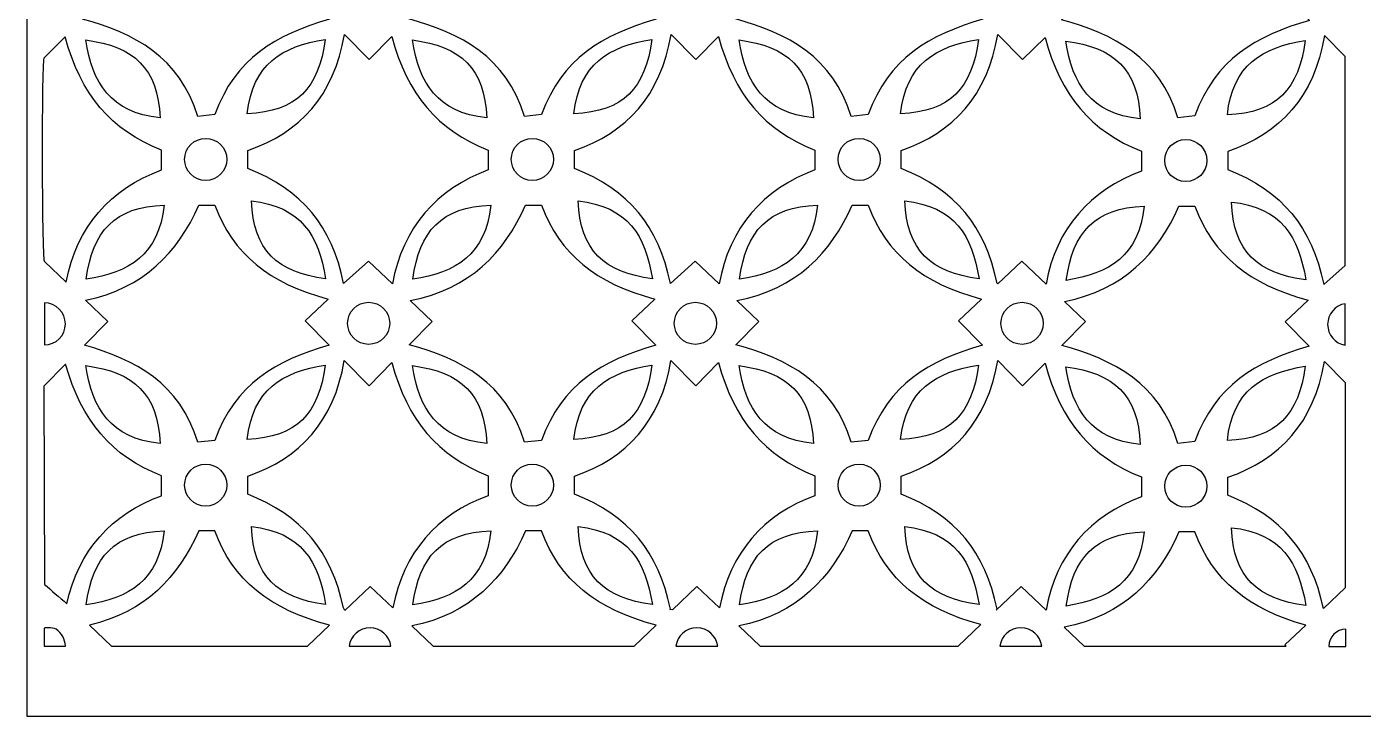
# Model space of a CAD drawing. Header units: centimetres. Extents: x 7.7 to 16.7, y -9 to 9.
# Drawn here: x 7.693 to 12.191, y -9 to -6.679 of the extents above; entities that cross this region are included whole.
import ezdxf

# ---------------------------------------------------------------- set-up
doc = ezdxf.new("R2010")
doc.units = ezdxf.units.CM
doc.header["$MEASUREMENT"] = 0
doc.layers.add('layer 1', color=7, linetype='Continuous')

msp = doc.modelspace()

# ---------------------------------------------------------------- linework, layer by layer
at = {"layer": 'layer 1', "color": 250}
for points, knots in [([(7.69314, -9.00021), (7.69314, -3.37172), (7.69314, 3.13452), (7.69314, 9.00077), (7.69314, 9.00077), (7.69314, 9.00077), (16.68501, 9.00077), (16.68501, 9.00077), (16.68501, 9.00077), (16.68501, 3.47841), (16.68501, -3.20635), (16.68501, -9.00021), (16.68501, -9.00021), (16.68501, -9.00021), (7.69314, -9.00021), (7.69314, -9.00021)], [0, 0, 0, 0, 0.2, 0.2, 0.2, 0.2, 0.4, 0.4, 0.4, 0.4, 0.6, 0.6, 0.6, 0.6, 1, 1, 1, 1]), ([(7.897, -6.50175), (7.897, -6.50175), (7.96608, -6.56707), (7.96608, -6.56707), (7.96608, -6.56707), (7.96608, -6.56707), (7.8813, -6.65291), (7.8813, -6.65291), (7.8813, -6.65291), (8.05352, -6.69966), (8.20899, -6.78118), (8.26887, -6.98125), (8.26887, -6.98125), (8.26887, -6.98125), (8.32589, -6.97471), (8.32589, -6.97471), (8.32589, -6.97471), (8.39455, -6.78514), (8.53064, -6.70576), (8.71169, -6.65369), (8.71169, -6.65369), (8.71169, -6.65369), (8.63, -6.57098), (8.63, -6.57098), (8.63, -6.57098), (8.63, -6.57098), (8.70638, -6.49875), (8.70638, -6.49875), (8.70638, -6.49875), (8.50891, -6.44595), (8.38593, -6.34678), (8.32612, -6.18278), (8.32612, -6.18278), (8.32612, -6.18278), (8.27218, -6.18298), (8.27218, -6.18298), (8.27218, -6.18298), (8.20268, -6.34022), (8.08946, -6.45999), (7.897, -6.50175)], [0, 0, 0, 0, 0.0909091, 0.0909091, 0.0909091, 0.0909091, 0.1818182, 0.1818182, 0.1818182, 0.1818182, 0.2727273, 0.2727273, 0.2727273, 0.2727273, 0.3636364, 0.3636364, 0.3636364, 0.3636364, 0.4545455, 0.4545455, 0.4545455, 0.4545455, 0.5454545, 0.5454545, 0.5454545, 0.5454545, 0.6363636, 0.6363636, 0.6363636, 0.6363636, 0.7272727, 0.7272727, 0.7272727, 0.7272727, 0.8181818, 0.8181818, 0.8181818, 0.8181818, 1, 1, 1, 1]), ([(8.97916, -6.65252), (9.15195, -6.69922), (9.30813, -6.78062), (9.36818, -6.98125), (9.36818, -6.98125), (9.36818, -6.98125), (9.4252, -6.97471), (9.4252, -6.97471), (9.4252, -6.97471), (9.49386, -6.78514), (9.62995, -6.70576), (9.811, -6.65369), (9.811, -6.65369), (9.811, -6.65369), (9.72931, -6.57098), (9.72931, -6.57098), (9.72931, -6.57098), (9.72931, -6.57098), (9.80569, -6.49875), (9.80569, -6.49875), (9.80569, -6.49875), (9.60822, -6.44596), (9.48524, -6.34678), (9.42543, -6.18278), (9.42543, -6.18278), (9.42543, -6.18278), (9.37149, -6.18298), (9.37149, -6.18298), (9.37149, -6.18298), (9.30065, -6.34325), (9.18438, -6.4646), (8.98508, -6.50408), (8.98508, -6.50408), (8.98508, -6.50408), (9.05741, -6.57276), (9.05741, -6.57276), (9.05741, -6.57276), (9.05741, -6.57276), (8.97916, -6.65252), (8.97916, -6.65252)], [0, 0, 0, 0, 0.0909091, 0.0909091, 0.0909091, 0.0909091, 0.1818182, 0.1818182, 0.1818182, 0.1818182, 0.2727273, 0.2727273, 0.2727273, 0.2727273, 0.3636364, 0.3636364, 0.3636364, 0.3636364, 0.4545455, 0.4545455, 0.4545455, 0.4545455, 0.5454545, 0.5454545, 0.5454545, 0.5454545, 0.6363636, 0.6363636, 0.6363636, 0.6363636, 0.7272727, 0.7272727, 0.7272727, 0.7272727, 0.8181818, 0.8181818, 0.8181818, 0.8181818, 1, 1, 1, 1]), ([(10.07847, -6.65252), (10.25126, -6.69922), (10.40744, -6.78062), (10.46749, -6.98125), (10.46749, -6.98125), (10.46749, -6.98125), (10.52451, -6.97471), (10.52451, -6.97471), (10.52451, -6.97471), (10.59317, -6.78514), (10.72926, -6.70576), (10.91031, -6.65369), (10.91031, -6.65369), (10.91031, -6.65369), (10.82862, -6.57098), (10.82862, -6.57098), (10.82862, -6.57098), (10.82862, -6.57098), (10.905, -6.49875), (10.905, -6.49875), (10.905, -6.49875), (10.70753, -6.44596), (10.58454, -6.34678), (10.52474, -6.18278), (10.52474, -6.18278), (10.52474, -6.18278), (10.4708, -6.18298), (10.4708, -6.18298), (10.4708, -6.18298), (10.39996, -6.34325), (10.28369, -6.4646), (10.08439, -6.50408), (10.08439, -6.50408), (10.08439, -6.50408), (10.15672, -6.57276), (10.15672, -6.57276), (10.15672, -6.57276), (10.15672, -6.57276), (10.07847, -6.65252), (10.07847, -6.65252)], [0, 0, 0, 0, 0.0909091, 0.0909091, 0.0909091, 0.0909091, 0.1818182, 0.1818182, 0.1818182, 0.1818182, 0.2727273, 0.2727273, 0.2727273, 0.2727273, 0.3636364, 0.3636364, 0.3636364, 0.3636364, 0.4545455, 0.4545455, 0.4545455, 0.4545455, 0.5454545, 0.5454545, 0.5454545, 0.5454545, 0.6363636, 0.6363636, 0.6363636, 0.6363636, 0.7272727, 0.7272727, 0.7272727, 0.7272727, 0.8181818, 0.8181818, 0.8181818, 0.8181818, 1, 1, 1, 1]), ([(11.17497, -6.65538), (11.34888, -6.70196), (11.50643, -6.78315), (11.5668, -6.98487), (11.5668, -6.98487), (11.5668, -6.98487), (11.62382, -6.97832), (11.62382, -6.97832), (11.62382, -6.97832), (11.69248, -6.78876), (11.82857, -6.70938), (12.00962, -6.65731), (12.00962, -6.65731), (12.00962, -6.65731), (11.92793, -6.5746), (11.92793, -6.5746), (11.92793, -6.5746), (11.92793, -6.5746), (12.00431, -6.50237), (12.00431, -6.50237), (12.00431, -6.50237), (11.80684, -6.44957), (11.68385, -6.3504), (11.62405, -6.18639), (11.62405, -6.18639), (11.62405, -6.18639), (11.57011, -6.1866), (11.57011, -6.1866), (11.57011, -6.1866), (11.49965, -6.34602), (11.38421, -6.46693), (11.18683, -6.50706), (11.18683, -6.50706), (11.18683, -6.50706), (11.25603, -6.57276), (11.25603, -6.57276), (11.25603, -6.57276), (11.25603, -6.57276), (11.17497, -6.65538), (11.17497, -6.65538)], [0, 0, 0, 0, 0.0909091, 0.0909091, 0.0909091, 0.0909091, 0.1818182, 0.1818182, 0.1818182, 0.1818182, 0.2727273, 0.2727273, 0.2727273, 0.2727273, 0.3636364, 0.3636364, 0.3636364, 0.3636364, 0.4545455, 0.4545455, 0.4545455, 0.4545455, 0.5454545, 0.5454545, 0.5454545, 0.5454545, 0.6363636, 0.6363636, 0.6363636, 0.6363636, 0.7272727, 0.7272727, 0.7272727, 0.7272727, 0.8181818, 0.8181818, 0.8181818, 0.8181818, 1, 1, 1, 1]), ([(7.75078, -6.78505), (7.75078, -6.78505), (7.82242, -6.71253), (7.82242, -6.71253), (7.82242, -6.71253), (7.87506, -6.90731), (7.97705, -7.02725), (8.14659, -7.09428), (8.14659, -7.09428), (8.14659, -7.09428), (8.14665, -7.161), (8.14665, -7.161), (8.14665, -7.161), (7.9751, -7.22353), (7.86, -7.35311), (7.82586, -7.53839), (7.82586, -7.53839), (7.82586, -7.53839), (7.75289, -7.46939), (7.75289, -7.46939), (7.75289, -7.46939), (7.74274, -7.47903), (7.74318, -6.7773), (7.75078, -6.78505)], [0, 0, 0, 0, 0.1428571, 0.1428571, 0.1428571, 0.1428571, 0.2857143, 0.2857143, 0.2857143, 0.2857143, 0.4285714, 0.4285714, 0.4285714, 0.4285714, 0.5714286, 0.5714286, 0.5714286, 0.5714286, 0.7142857, 0.7142857, 0.7142857, 0.7142857, 1, 1, 1, 1]), ([(7.89176, -6.72314), (7.91432, -6.86866), (7.97444, -6.96737), (8.14163, -6.98542), (8.14163, -6.98542), (8.13514, -6.81888), (8.05461, -6.74489), (7.89176, -6.72314)], [0, 0, 0, 0, 0.3333333, 0.3333333, 0.3333333, 0.3333333, 1, 1, 1, 1]), ([(8.69753, -6.72165), (8.55202, -6.74421), (8.45331, -6.80433), (8.43525, -6.97152), (8.43525, -6.97152), (8.6018, -6.96504), (8.67579, -6.88451), (8.69753, -6.72165)], [0, 0, 0, 0, 0.3333333, 0.3333333, 0.3333333, 0.3333333, 1, 1, 1, 1]), ([(8.9241, -7.54434), (8.95686, -7.35588), (9.07258, -7.2242), (9.24596, -7.161), (9.24596, -7.161), (9.24596, -7.161), (9.2459, -7.09428), (9.2459, -7.09428), (9.2459, -7.09428), (9.07603, -7.02712), (8.97397, -6.90685), (8.92141, -6.71139), (8.92141, -6.71139), (8.92141, -6.71139), (8.8453, -6.78897), (8.8453, -6.78897), (8.8453, -6.78897), (8.8453, -6.78897), (8.76196, -6.70458), (8.76196, -6.70458), (8.76196, -6.70458), (8.72745, -6.91129), (8.61249, -7.03475), (8.43686, -7.09545), (8.43686, -7.09545), (8.43686, -7.09545), (8.43686, -7.15602), (8.43686, -7.15602), (8.43686, -7.15602), (8.6203, -7.22749), (8.71969, -7.35071), (8.7596, -7.5426), (8.7596, -7.5426), (8.7596, -7.5426), (8.84319, -7.46753), (8.84319, -7.46753), (8.84319, -7.46753), (8.84319, -7.46753), (8.9241, -7.54434), (8.9241, -7.54434)], [0, 0, 0, 0, 0.0909091, 0.0909091, 0.0909091, 0.0909091, 0.1818182, 0.1818182, 0.1818182, 0.1818182, 0.2727273, 0.2727273, 0.2727273, 0.2727273, 0.3636364, 0.3636364, 0.3636364, 0.3636364, 0.4545455, 0.4545455, 0.4545455, 0.4545455, 0.5454545, 0.5454545, 0.5454545, 0.5454545, 0.6363636, 0.6363636, 0.6363636, 0.6363636, 0.7272727, 0.7272727, 0.7272727, 0.7272727, 0.8181818, 0.8181818, 0.8181818, 0.8181818, 1, 1, 1, 1]), ([(8.99107, -6.72314), (9.01363, -6.86866), (9.07375, -6.96737), (9.24094, -6.98542), (9.24094, -6.98542), (9.23445, -6.81888), (9.15392, -6.74489), (8.99107, -6.72314)], [0, 0, 0, 0, 0.3333333, 0.3333333, 0.3333333, 0.3333333, 1, 1, 1, 1]), ([(9.79684, -6.72165), (9.65133, -6.74421), (9.55262, -6.80433), (9.53456, -6.97152), (9.53456, -6.97152), (9.70111, -6.96504), (9.7751, -6.88451), (9.79684, -6.72165)], [0, 0, 0, 0, 0.3333333, 0.3333333, 0.3333333, 0.3333333, 1, 1, 1, 1]), ([(10.02341, -7.54434), (10.05617, -7.35588), (10.17189, -7.2242), (10.34527, -7.161), (10.34527, -7.161), (10.34527, -7.161), (10.34521, -7.09428), (10.34521, -7.09428), (10.34521, -7.09428), (10.17534, -7.02712), (10.07328, -6.90685), (10.02072, -6.71139), (10.02072, -6.71139), (10.02072, -6.71139), (9.94461, -6.78897), (9.94461, -6.78897), (9.94461, -6.78897), (9.94461, -6.78897), (9.86126, -6.70458), (9.86126, -6.70458), (9.86126, -6.70458), (9.82676, -6.91129), (9.7118, -7.03475), (9.53617, -7.09545), (9.53617, -7.09545), (9.53617, -7.09545), (9.53617, -7.15602), (9.53617, -7.15602), (9.53617, -7.15602), (9.71961, -7.22749), (9.819, -7.35071), (9.85891, -7.5426), (9.85891, -7.5426), (9.85891, -7.5426), (9.9425, -7.46753), (9.9425, -7.46753), (9.9425, -7.46753), (9.9425, -7.46753), (10.02341, -7.54434), (10.02341, -7.54434)], [0, 0, 0, 0, 0.0909091, 0.0909091, 0.0909091, 0.0909091, 0.1818182, 0.1818182, 0.1818182, 0.1818182, 0.2727273, 0.2727273, 0.2727273, 0.2727273, 0.3636364, 0.3636364, 0.3636364, 0.3636364, 0.4545455, 0.4545455, 0.4545455, 0.4545455, 0.5454545, 0.5454545, 0.5454545, 0.5454545, 0.6363636, 0.6363636, 0.6363636, 0.6363636, 0.7272727, 0.7272727, 0.7272727, 0.7272727, 0.8181818, 0.8181818, 0.8181818, 0.8181818, 1, 1, 1, 1]), ([(10.09038, -6.72314), (10.11294, -6.86866), (10.17306, -6.96737), (10.34025, -6.98542), (10.34025, -6.98542), (10.33376, -6.81888), (10.25323, -6.74489), (10.09038, -6.72314)], [0, 0, 0, 0, 0.3333333, 0.3333333, 0.3333333, 0.3333333, 1, 1, 1, 1]), ([(10.89615, -6.72165), (10.75064, -6.74421), (10.65193, -6.80433), (10.63387, -6.97152), (10.63387, -6.97152), (10.80042, -6.96504), (10.87441, -6.88451), (10.89615, -6.72165)], [0, 0, 0, 0, 0.3333333, 0.3333333, 0.3333333, 0.3333333, 1, 1, 1, 1]), ([(10.95815, -7.54227), (10.95815, -7.54227), (10.96043, -7.54448), (10.96043, -7.54448), (10.96043, -7.54448), (10.96043, -7.54448), (11.04181, -7.46753), (11.04181, -7.46753), (11.04181, -7.46753), (11.04181, -7.46753), (11.12325, -7.54485), (11.12325, -7.54485), (11.12325, -7.54485), (11.15674, -7.35804), (11.27215, -7.22747), (11.44458, -7.16462), (11.44458, -7.16462), (11.44458, -7.16462), (11.44452, -7.0979), (11.44452, -7.0979), (11.44452, -7.0979), (11.27449, -7.03067), (11.1724, -6.91025), (11.11989, -6.71447), (11.11989, -6.71447), (11.11989, -6.71447), (11.04392, -6.78897), (11.04392, -6.78897), (11.04392, -6.78897), (11.04392, -6.78897), (10.96057, -6.70458), (10.96057, -6.70458), (10.96057, -6.70458), (10.92607, -6.91129), (10.81111, -7.03475), (10.63548, -7.09545), (10.63548, -7.09545), (10.63548, -7.09545), (10.63548, -7.15602), (10.63548, -7.15602), (10.63548, -7.15602), (10.81881, -7.22745), (10.9182, -7.35057), (10.95815, -7.54227)], [0, 0, 0, 0, 0.0833333, 0.0833333, 0.0833333, 0.0833333, 0.1666667, 0.1666667, 0.1666667, 0.1666667, 0.25, 0.25, 0.25, 0.25, 0.3333333, 0.3333333, 0.3333333, 0.3333333, 0.4166667, 0.4166667, 0.4166667, 0.4166667, 0.5, 0.5, 0.5, 0.5, 0.5833333, 0.5833333, 0.5833333, 0.5833333, 0.6666667, 0.6666667, 0.6666667, 0.6666667, 0.75, 0.75, 0.75, 0.75, 0.8333333, 0.8333333, 0.8333333, 0.8333333, 1, 1, 1, 1]), ([(11.18969, -6.72676), (11.21225, -6.87228), (11.27237, -6.97099), (11.43956, -6.98904), (11.43956, -6.98904), (11.43307, -6.8225), (11.35254, -6.7485), (11.18969, -6.72676)], [0, 0, 0, 0, 0.3333333, 0.3333333, 0.3333333, 0.3333333, 1, 1, 1, 1]), ([(11.99546, -6.72527), (11.84995, -6.74783), (11.75124, -6.80795), (11.73318, -6.97514), (11.73318, -6.97514), (11.89973, -6.96865), (11.97372, -6.88813), (11.99546, -6.72527)], [0, 0, 0, 0, 0.3333333, 0.3333333, 0.3333333, 0.3333333, 1, 1, 1, 1]), ([(12.12941, -6.7786), (12.12941, -6.7786), (12.12941, -7.48222), (12.12941, -7.48222), (12.12941, -7.48222), (12.12941, -7.48222), (12.05753, -7.54622), (12.05753, -7.54622), (12.05753, -7.54622), (12.01762, -7.35433), (11.91823, -7.23111), (11.73479, -7.15964), (11.73479, -7.15964), (11.73479, -7.15964), (11.73479, -7.09907), (11.73479, -7.09907), (11.73479, -7.09907), (11.91042, -7.03837), (12.02538, -6.91491), (12.05988, -6.7082), (12.05988, -6.7082), (12.05988, -6.7082), (12.12941, -6.7786), (12.12941, -6.7786)], [0, 0, 0, 0, 0.1428571, 0.1428571, 0.1428571, 0.1428571, 0.2857143, 0.2857143, 0.2857143, 0.2857143, 0.4285714, 0.4285714, 0.4285714, 0.4285714, 0.5714286, 0.5714286, 0.5714286, 0.5714286, 0.7142857, 0.7142857, 0.7142857, 0.7142857, 1, 1, 1, 1]), ([(8.36632, -7.12538), (8.36632, -7.08631), (8.33446, -7.05445), (8.29538, -7.05445), (8.29538, -7.05445), (8.25631, -7.05445), (8.22445, -7.08631), (8.22445, -7.12538), (8.22445, -7.12538), (8.22445, -7.16445), (8.25631, -7.19632), (8.29538, -7.19632), (8.29538, -7.19632), (8.33446, -7.19632), (8.36632, -7.16445), (8.36632, -7.12538)], [0, 0, 0, 0, 0.2, 0.2, 0.2, 0.2, 0.4, 0.4, 0.4, 0.4, 0.6, 0.6, 0.6, 0.6, 1, 1, 1, 1]), ([(9.46563, -7.12538), (9.46563, -7.08631), (9.43377, -7.05445), (9.39469, -7.05445), (9.39469, -7.05445), (9.35562, -7.05445), (9.32376, -7.08631), (9.32376, -7.12538), (9.32376, -7.12538), (9.32376, -7.16445), (9.35562, -7.19632), (9.39469, -7.19632), (9.39469, -7.19632), (9.43377, -7.19632), (9.46563, -7.16445), (9.46563, -7.12538)], [0, 0, 0, 0, 0.2, 0.2, 0.2, 0.2, 0.4, 0.4, 0.4, 0.4, 0.6, 0.6, 0.6, 0.6, 1, 1, 1, 1]), ([(10.56494, -7.12538), (10.56494, -7.08631), (10.53308, -7.05445), (10.494, -7.05445), (10.494, -7.05445), (10.45493, -7.05445), (10.42307, -7.08631), (10.42307, -7.12538), (10.42307, -7.12538), (10.42307, -7.16445), (10.45493, -7.19632), (10.494, -7.19632), (10.494, -7.19632), (10.53308, -7.19632), (10.56494, -7.16445), (10.56494, -7.12538)], [0, 0, 0, 0, 0.2, 0.2, 0.2, 0.2, 0.4, 0.4, 0.4, 0.4, 0.6, 0.6, 0.6, 0.6, 1, 1, 1, 1]), ([(11.66425, -7.129), (11.66425, -7.08993), (11.63239, -7.05806), (11.59331, -7.05806), (11.59331, -7.05806), (11.55424, -7.05806), (11.52238, -7.08993), (11.52238, -7.129), (11.52238, -7.129), (11.52238, -7.16807), (11.55424, -7.19994), (11.59331, -7.19994), (11.59331, -7.19994), (11.63239, -7.19994), (11.66425, -7.16807), (11.66425, -7.129)], [0, 0, 0, 0, 0.2, 0.2, 0.2, 0.2, 0.4, 0.4, 0.4, 0.4, 0.6, 0.6, 0.6, 0.6, 1, 1, 1, 1]), ([(7.89059, -7.59961), (7.89059, -7.59961), (7.96608, -7.671), (7.96608, -7.671), (7.96608, -7.671), (7.96608, -7.671), (7.88706, -7.75101), (7.88706, -7.75101), (7.88706, -7.75101), (8.05697, -7.79802), (8.20966, -7.87993), (8.26887, -8.07777), (8.26887, -8.07777), (8.26887, -8.07777), (8.32589, -8.07122), (8.32589, -8.07122), (8.32589, -8.07122), (8.39439, -7.88209), (8.53001, -7.80264), (8.71043, -7.75057), (8.71043, -7.75057), (8.71043, -7.75057), (8.63, -7.66913), (8.63, -7.66913), (8.63, -7.66913), (8.63, -7.66913), (8.70773, -7.59563), (8.70773, -7.59563), (8.70773, -7.59563), (8.50947, -7.54292), (8.38606, -7.44367), (8.32612, -7.2793), (8.32612, -7.2793), (8.32612, -7.2793), (8.27218, -7.2795), (8.27218, -7.2795), (8.27218, -7.2795), (8.20192, -7.43847), (8.08695, -7.55914), (7.89059, -7.59961)], [0, 0, 0, 0, 0.0909091, 0.0909091, 0.0909091, 0.0909091, 0.1818182, 0.1818182, 0.1818182, 0.1818182, 0.2727273, 0.2727273, 0.2727273, 0.2727273, 0.3636364, 0.3636364, 0.3636364, 0.3636364, 0.4545455, 0.4545455, 0.4545455, 0.4545455, 0.5454545, 0.5454545, 0.5454545, 0.5454545, 0.6363636, 0.6363636, 0.6363636, 0.6363636, 0.7272727, 0.7272727, 0.7272727, 0.7272727, 0.8181818, 0.8181818, 0.8181818, 0.8181818, 1, 1, 1, 1]), ([(7.89325, -7.52892), (8.03876, -7.50636), (8.13747, -7.44624), (8.15553, -7.27905), (8.15553, -7.27905), (7.98898, -7.28553), (7.91499, -7.36606), (7.89325, -7.52892)], [0, 0, 0, 0, 0.3333333, 0.3333333, 0.3333333, 0.3333333, 1, 1, 1, 1]), ([(8.69902, -7.52743), (8.67646, -7.38191), (8.61634, -7.2832), (8.44915, -7.26515), (8.44915, -7.26515), (8.45564, -7.43169), (8.53617, -7.50569), (8.69902, -7.52743)], [0, 0, 0, 0, 0.3333333, 0.3333333, 0.3333333, 0.3333333, 1, 1, 1, 1]), ([(8.98044, -7.74937), (9.15271, -7.79613), (9.30828, -7.87763), (9.36818, -8.07777), (9.36818, -8.07777), (9.36818, -8.07777), (9.4252, -8.07122), (9.4252, -8.07122), (9.4252, -8.07122), (9.4937, -7.88209), (9.62932, -7.80264), (9.80974, -7.75057), (9.80974, -7.75057), (9.80974, -7.75057), (9.72931, -7.66913), (9.72931, -7.66913), (9.72931, -7.66913), (9.72931, -7.66913), (9.80704, -7.59563), (9.80704, -7.59563), (9.80704, -7.59563), (9.60878, -7.54293), (9.48537, -7.44367), (9.42543, -7.2793), (9.42543, -7.2793), (9.42543, -7.2793), (9.37149, -7.2795), (9.37149, -7.2795), (9.37149, -7.2795), (9.30048, -7.44015), (9.18382, -7.56169), (8.98364, -7.60087), (8.98364, -7.60087), (8.98364, -7.60087), (9.05741, -7.67091), (9.05741, -7.67091), (9.05741, -7.67091), (9.05741, -7.67091), (8.98044, -7.74937), (8.98044, -7.74937)], [0, 0, 0, 0, 0.0909091, 0.0909091, 0.0909091, 0.0909091, 0.1818182, 0.1818182, 0.1818182, 0.1818182, 0.2727273, 0.2727273, 0.2727273, 0.2727273, 0.3636364, 0.3636364, 0.3636364, 0.3636364, 0.4545455, 0.4545455, 0.4545455, 0.4545455, 0.5454545, 0.5454545, 0.5454545, 0.5454545, 0.6363636, 0.6363636, 0.6363636, 0.6363636, 0.7272727, 0.7272727, 0.7272727, 0.7272727, 0.8181818, 0.8181818, 0.8181818, 0.8181818, 1, 1, 1, 1]), ([(8.99256, -7.52892), (9.13807, -7.50636), (9.23678, -7.44624), (9.25483, -7.27905), (9.25483, -7.27905), (9.08829, -7.28553), (9.0143, -7.36606), (8.99256, -7.52892)], [0, 0, 0, 0, 0.3333333, 0.3333333, 0.3333333, 0.3333333, 1, 1, 1, 1]), ([(9.79833, -7.52743), (9.77577, -7.38191), (9.71565, -7.2832), (9.54846, -7.26515), (9.54846, -7.26515), (9.55495, -7.43169), (9.63548, -7.50569), (9.79833, -7.52743)], [0, 0, 0, 0, 0.3333333, 0.3333333, 0.3333333, 0.3333333, 1, 1, 1, 1]), ([(10.07974, -7.74937), (10.25202, -7.79613), (10.40759, -7.87763), (10.46749, -8.07777), (10.46749, -8.07777), (10.46749, -8.07777), (10.52451, -8.07122), (10.52451, -8.07122), (10.52451, -8.07122), (10.59301, -7.88209), (10.72863, -7.80264), (10.90905, -7.75057), (10.90905, -7.75057), (10.90905, -7.75057), (10.82862, -7.66913), (10.82862, -7.66913), (10.82862, -7.66913), (10.82862, -7.66913), (10.90635, -7.59563), (10.90635, -7.59563), (10.90635, -7.59563), (10.70808, -7.54293), (10.58468, -7.44367), (10.52474, -7.2793), (10.52474, -7.2793), (10.52474, -7.2793), (10.4708, -7.2795), (10.4708, -7.2795), (10.4708, -7.2795), (10.39979, -7.44015), (10.28313, -7.56169), (10.08295, -7.60087), (10.08295, -7.60087), (10.08295, -7.60087), (10.15672, -7.67091), (10.15672, -7.67091), (10.15672, -7.67091), (10.15672, -7.67091), (10.07974, -7.74937), (10.07974, -7.74937)], [0, 0, 0, 0, 0.0909091, 0.0909091, 0.0909091, 0.0909091, 0.1818182, 0.1818182, 0.1818182, 0.1818182, 0.2727273, 0.2727273, 0.2727273, 0.2727273, 0.3636364, 0.3636364, 0.3636364, 0.3636364, 0.4545455, 0.4545455, 0.4545455, 0.4545455, 0.5454545, 0.5454545, 0.5454545, 0.5454545, 0.6363636, 0.6363636, 0.6363636, 0.6363636, 0.7272727, 0.7272727, 0.7272727, 0.7272727, 0.8181818, 0.8181818, 0.8181818, 0.8181818, 1, 1, 1, 1]), ([(10.09187, -7.52892), (10.23738, -7.50636), (10.33609, -7.44624), (10.35415, -7.27905), (10.35415, -7.27905), (10.1876, -7.28553), (10.11361, -7.36606), (10.09187, -7.52892)], [0, 0, 0, 0, 0.3333333, 0.3333333, 0.3333333, 0.3333333, 1, 1, 1, 1]), ([(10.89764, -7.52743), (10.87508, -7.38191), (10.81496, -7.2832), (10.64777, -7.26515), (10.64777, -7.26515), (10.65426, -7.43169), (10.73479, -7.50569), (10.89764, -7.52743)], [0, 0, 0, 0, 0.3333333, 0.3333333, 0.3333333, 0.3333333, 1, 1, 1, 1]), ([(11.17624, -7.75224), (11.34964, -7.79887), (11.50657, -7.88016), (11.5668, -8.08138), (11.5668, -8.08138), (11.5668, -8.08138), (11.62382, -8.07484), (11.62382, -8.07484), (11.62382, -8.07484), (11.69232, -7.88571), (11.82794, -7.80626), (12.00836, -7.75419), (12.00836, -7.75419), (12.00836, -7.75419), (11.92793, -7.67275), (11.92793, -7.67275), (11.92793, -7.67275), (11.92793, -7.67275), (12.00566, -7.59925), (12.00566, -7.59925), (12.00566, -7.59925), (11.8074, -7.54654), (11.68399, -7.44729), (11.62405, -7.28291), (11.62405, -7.28291), (11.62405, -7.28291), (11.57011, -7.28312), (11.57011, -7.28312), (11.57011, -7.28312), (11.49948, -7.44292), (11.38367, -7.56403), (11.18542, -7.60387), (11.18542, -7.60387), (11.18542, -7.60387), (11.25603, -7.67091), (11.25603, -7.67091), (11.25603, -7.67091), (11.25603, -7.67091), (11.17624, -7.75224), (11.17624, -7.75224)], [0, 0, 0, 0, 0.0909091, 0.0909091, 0.0909091, 0.0909091, 0.1818182, 0.1818182, 0.1818182, 0.1818182, 0.2727273, 0.2727273, 0.2727273, 0.2727273, 0.3636364, 0.3636364, 0.3636364, 0.3636364, 0.4545455, 0.4545455, 0.4545455, 0.4545455, 0.5454545, 0.5454545, 0.5454545, 0.5454545, 0.6363636, 0.6363636, 0.6363636, 0.6363636, 0.7272727, 0.7272727, 0.7272727, 0.7272727, 0.8181818, 0.8181818, 0.8181818, 0.8181818, 1, 1, 1, 1]), ([(11.19118, -7.53253), (11.33669, -7.50998), (11.4354, -7.44986), (11.45345, -7.28267), (11.45345, -7.28267), (11.28691, -7.28915), (11.21292, -7.36968), (11.19118, -7.53253)], [0, 0, 0, 0, 0.3333333, 0.3333333, 0.3333333, 0.3333333, 1, 1, 1, 1]), ([(11.99695, -7.53105), (11.97439, -7.38553), (11.91427, -7.28682), (11.74708, -7.26877), (11.74708, -7.26877), (11.75357, -7.43531), (11.8341, -7.5093), (11.99695, -7.53105)], [0, 0, 0, 0, 0.3333333, 0.3333333, 0.3333333, 0.3333333, 1, 1, 1, 1]), ([(7.75238, -7.60825), (7.79145, -7.60825), (7.82331, -7.64012), (7.82331, -7.67919), (7.82331, -7.67919), (7.82331, -7.71826), (7.79145, -7.75013), (7.75238, -7.75013), (7.75238, -7.75013), (7.75238, -7.75013), (7.75238, -7.60825), (7.75238, -7.60825)], [0, 0, 0, 0, 0.25, 0.25, 0.25, 0.25, 0.5, 0.5, 0.5, 0.5, 1, 1, 1, 1]), ([(8.91464, -7.67733), (8.91464, -7.63825), (8.88278, -7.60639), (8.8437, -7.60639), (8.8437, -7.60639), (8.80463, -7.60639), (8.77277, -7.63825), (8.77277, -7.67733), (8.77277, -7.67733), (8.77277, -7.7164), (8.80463, -7.74826), (8.8437, -7.74826), (8.8437, -7.74826), (8.88278, -7.74826), (8.91464, -7.7164), (8.91464, -7.67733)], [0, 0, 0, 0, 0.2, 0.2, 0.2, 0.2, 0.4, 0.4, 0.4, 0.4, 0.6, 0.6, 0.6, 0.6, 1, 1, 1, 1]), ([(10.01395, -7.67733), (10.01395, -7.63825), (9.98209, -7.60639), (9.94301, -7.60639), (9.94301, -7.60639), (9.90394, -7.60639), (9.87208, -7.63825), (9.87208, -7.67733), (9.87208, -7.67733), (9.87208, -7.7164), (9.90394, -7.74826), (9.94301, -7.74826), (9.94301, -7.74826), (9.98209, -7.74826), (10.01395, -7.7164), (10.01395, -7.67733)], [0, 0, 0, 0, 0.2, 0.2, 0.2, 0.2, 0.4, 0.4, 0.4, 0.4, 0.6, 0.6, 0.6, 0.6, 1, 1, 1, 1]), ([(11.11326, -7.67733), (11.11326, -7.63825), (11.0814, -7.60639), (11.04232, -7.60639), (11.04232, -7.60639), (11.00325, -7.60639), (10.97139, -7.63825), (10.97139, -7.67733), (10.97139, -7.67733), (10.97139, -7.7164), (11.00325, -7.74826), (11.04232, -7.74826), (11.04232, -7.74826), (11.0814, -7.74826), (11.11326, -7.7164), (11.11326, -7.67733)], [0, 0, 0, 0, 0.2, 0.2, 0.2, 0.2, 0.4, 0.4, 0.4, 0.4, 0.6, 0.6, 0.6, 0.6, 1, 1, 1, 1]), ([(12.12941, -7.61107), (12.12941, -7.61107), (12.12941, -7.75082), (12.12941, -7.75082), (12.12941, -7.75082), (12.09613, -7.74501), (12.0707, -7.71585), (12.0707, -7.68094), (12.0707, -7.68094), (12.0707, -7.64603), (12.09613, -7.61689), (12.12941, -7.61107)], [0, 0, 0, 0, 0.25, 0.25, 0.25, 0.25, 0.5, 0.5, 0.5, 0.5, 1, 1, 1, 1]), ([(7.75078, -7.88898), (7.75078, -7.88898), (7.824, -7.81485), (7.824, -7.81485), (7.824, -7.81485), (7.8771, -8.00622), (7.97874, -8.12443), (8.14659, -8.1908), (8.14659, -8.1908), (8.14659, -8.1908), (8.14665, -8.25752), (8.14665, -8.25752), (8.14665, -8.25752), (7.97913, -8.31858), (7.86545, -8.44356), (7.8284, -8.62192), (7.8284, -8.62192), (7.80258, -8.59751), (7.77489, -8.57679), (7.75289, -8.55598), (7.75289, -8.55598), (7.75289, -8.55598), (7.75078, -7.88898), (7.75078, -7.88898)], [0, 0, 0, 0, 0.1428571, 0.1428571, 0.1428571, 0.1428571, 0.2857143, 0.2857143, 0.2857143, 0.2857143, 0.4285714, 0.4285714, 0.4285714, 0.4285714, 0.5714286, 0.5714286, 0.5714286, 0.5714286, 0.7142857, 0.7142857, 0.7142857, 0.7142857, 1, 1, 1, 1]), ([(7.89176, -7.81966), (7.91432, -7.96518), (7.97444, -8.06388), (8.14163, -8.08193), (8.14163, -8.08193), (8.13514, -7.9154), (8.05461, -7.8414), (7.89176, -7.81966)], [0, 0, 0, 0, 0.3333333, 0.3333333, 0.3333333, 0.3333333, 1, 1, 1, 1]), ([(8.69753, -7.81817), (8.55202, -7.84073), (8.45331, -7.90085), (8.43525, -8.06804), (8.43525, -8.06804), (8.6018, -8.06155), (8.67579, -7.98102), (8.69753, -7.81817)], [0, 0, 0, 0, 0.3333333, 0.3333333, 0.3333333, 0.3333333, 1, 1, 1, 1]), ([(8.76379, -8.64398), (8.76379, -8.64398), (8.84877, -8.5633), (8.84877, -8.5633), (8.84877, -8.5633), (8.84877, -8.5633), (8.92505, -8.63544), (8.92505, -8.63544), (8.92505, -8.63544), (8.95908, -8.44987), (9.07424, -8.32011), (9.24596, -8.25752), (9.24596, -8.25752), (9.24596, -8.25752), (9.2459, -8.1908), (9.2459, -8.1908), (9.2459, -8.1908), (9.0764, -8.12378), (8.97442, -8.00388), (8.92176, -7.80918), (8.92176, -7.80918), (8.92176, -7.80918), (8.8453, -7.88712), (8.8453, -7.88712), (8.8453, -7.88712), (8.8453, -7.88712), (8.76172, -7.80249), (8.76172, -7.80249), (8.76172, -7.80249), (8.72693, -8.00836), (8.61209, -8.1314), (8.43686, -8.19196), (8.43686, -8.19196), (8.43686, -8.19196), (8.43686, -8.25254), (8.43686, -8.25254), (8.43686, -8.25254), (8.61886, -8.32345), (8.71814, -8.4453), (8.75865, -8.63463), (8.75865, -8.63463), (8.75865, -8.63463), (8.76379, -8.64398), (8.76379, -8.64398)], [0, 0, 0, 0, 0.0833333, 0.0833333, 0.0833333, 0.0833333, 0.1666667, 0.1666667, 0.1666667, 0.1666667, 0.25, 0.25, 0.25, 0.25, 0.3333333, 0.3333333, 0.3333333, 0.3333333, 0.4166667, 0.4166667, 0.4166667, 0.4166667, 0.5, 0.5, 0.5, 0.5, 0.5833333, 0.5833333, 0.5833333, 0.5833333, 0.6666667, 0.6666667, 0.6666667, 0.6666667, 0.75, 0.75, 0.75, 0.75, 0.8333333, 0.8333333, 0.8333333, 0.8333333, 1, 1, 1, 1]), ([(8.99107, -7.81966), (9.01363, -7.96518), (9.07375, -8.06388), (9.24094, -8.08193), (9.24094, -8.08193), (9.23445, -7.9154), (9.15392, -7.8414), (8.99107, -7.81966)], [0, 0, 0, 0, 0.3333333, 0.3333333, 0.3333333, 0.3333333, 1, 1, 1, 1]), ([(9.79684, -7.81817), (9.65133, -7.84073), (9.55262, -7.90085), (9.53456, -8.06804), (9.53456, -8.06804), (9.70111, -8.06155), (9.7751, -7.98102), (9.79684, -7.81817)], [0, 0, 0, 0, 0.3333333, 0.3333333, 0.3333333, 0.3333333, 1, 1, 1, 1]), ([(9.85749, -8.64079), (9.85749, -8.64079), (9.86571, -8.64178), (9.86571, -8.64178), (9.86571, -8.64178), (9.86571, -8.64178), (9.94837, -8.5633), (9.94837, -8.5633), (9.94837, -8.5633), (9.94837, -8.5633), (10.02441, -8.63521), (10.02441, -8.63521), (10.02441, -8.63521), (10.05848, -8.44976), (10.17362, -8.32008), (10.34527, -8.25752), (10.34527, -8.25752), (10.34527, -8.25752), (10.34521, -8.1908), (10.34521, -8.1908), (10.34521, -8.1908), (10.17571, -8.12378), (10.07373, -8.00388), (10.02107, -7.80918), (10.02107, -7.80918), (10.02107, -7.80918), (9.94461, -7.88712), (9.94461, -7.88712), (9.94461, -7.88712), (9.94461, -7.88712), (9.86102, -7.80249), (9.86102, -7.80249), (9.86102, -7.80249), (9.82624, -8.00836), (9.7114, -8.1314), (9.53617, -8.19196), (9.53617, -8.19196), (9.53617, -8.19196), (9.53617, -8.25254), (9.53617, -8.25254), (9.53617, -8.25254), (9.71961, -8.32401), (9.819, -8.44723), (9.85891, -8.63912), (9.85891, -8.63912), (9.85891, -8.63912), (9.85749, -8.64079), (9.85749, -8.64079)], [0, 0, 0, 0, 0.0769231, 0.0769231, 0.0769231, 0.0769231, 0.1538462, 0.1538462, 0.1538462, 0.1538462, 0.2307692, 0.2307692, 0.2307692, 0.2307692, 0.3076923, 0.3076923, 0.3076923, 0.3076923, 0.3846154, 0.3846154, 0.3846154, 0.3846154, 0.4615385, 0.4615385, 0.4615385, 0.4615385, 0.5384615, 0.5384615, 0.5384615, 0.5384615, 0.6153846, 0.6153846, 0.6153846, 0.6153846, 0.6923077, 0.6923077, 0.6923077, 0.6923077, 0.7692308, 0.7692308, 0.7692308, 0.7692308, 0.8461538, 0.8461538, 0.8461538, 0.8461538, 1, 1, 1, 1]), ([(10.09038, -7.81966), (10.11294, -7.96518), (10.17306, -8.06388), (10.34025, -8.08193), (10.34025, -8.08193), (10.33376, -7.9154), (10.25323, -7.8414), (10.09038, -7.81966)], [0, 0, 0, 0, 0.3333333, 0.3333333, 0.3333333, 0.3333333, 1, 1, 1, 1]), ([(10.89615, -7.81817), (10.75064, -7.84073), (10.65193, -7.90085), (10.63387, -8.06804), (10.63387, -8.06804), (10.80042, -8.06155), (10.87441, -7.98102), (10.89615, -7.81817)], [0, 0, 0, 0, 0.3333333, 0.3333333, 0.3333333, 0.3333333, 1, 1, 1, 1]), ([(10.95513, -8.64274), (10.95513, -8.64274), (11.03881, -8.5633), (11.03881, -8.5633), (11.03881, -8.5633), (11.03881, -8.5633), (11.12298, -8.6429), (11.12298, -8.6429), (11.12298, -8.6429), (11.15611, -8.45528), (11.27168, -8.32416), (11.44458, -8.26113), (11.44458, -8.26113), (11.44458, -8.26113), (11.44452, -8.19441), (11.44452, -8.19441), (11.44452, -8.19441), (11.27449, -8.12719), (11.1724, -8.00676), (11.11989, -7.81099), (11.11989, -7.81099), (11.11989, -7.81099), (11.04392, -7.88712), (11.04392, -7.88712), (11.04392, -7.88712), (11.04392, -7.88712), (10.96034, -7.80249), (10.96034, -7.80249), (10.96034, -7.80249), (10.92555, -8.00836), (10.81071, -8.1314), (10.63548, -8.19196), (10.63548, -8.19196), (10.63548, -8.19196), (10.63548, -8.25254), (10.63548, -8.25254), (10.63548, -8.25254), (10.81892, -8.32401), (10.91831, -8.44723), (10.95822, -8.63912), (10.95822, -8.63912), (10.95822, -8.63912), (10.95513, -8.64274), (10.95513, -8.64274)], [0, 0, 0, 0, 0.0833333, 0.0833333, 0.0833333, 0.0833333, 0.1666667, 0.1666667, 0.1666667, 0.1666667, 0.25, 0.25, 0.25, 0.25, 0.3333333, 0.3333333, 0.3333333, 0.3333333, 0.4166667, 0.4166667, 0.4166667, 0.4166667, 0.5, 0.5, 0.5, 0.5, 0.5833333, 0.5833333, 0.5833333, 0.5833333, 0.6666667, 0.6666667, 0.6666667, 0.6666667, 0.75, 0.75, 0.75, 0.75, 0.8333333, 0.8333333, 0.8333333, 0.8333333, 1, 1, 1, 1]), ([(11.18969, -7.82328), (11.21225, -7.96879), (11.27237, -8.0675), (11.43956, -8.08555), (11.43956, -8.08555), (11.43307, -7.91901), (11.35254, -7.84502), (11.18969, -7.82328)], [0, 0, 0, 0, 0.3333333, 0.3333333, 0.3333333, 0.3333333, 1, 1, 1, 1]), ([(11.99546, -7.82179), (11.84995, -7.84435), (11.75124, -7.90446), (11.73318, -8.07166), (11.73318, -8.07166), (11.89973, -8.06517), (11.97372, -7.98464), (11.99546, -7.82179)], [0, 0, 0, 0, 0.3333333, 0.3333333, 0.3333333, 0.3333333, 1, 1, 1, 1]), ([(12.05626, -8.63683), (12.05626, -8.63683), (12.12941, -8.56738), (12.12941, -8.56738), (12.12941, -8.56738), (12.12941, -8.56738), (12.12941, -7.87675), (12.12941, -7.87675), (12.12941, -7.87675), (12.12941, -7.87675), (12.05964, -7.80611), (12.05964, -7.80611), (12.05964, -7.80611), (12.02486, -8.01198), (11.91002, -8.13502), (11.73479, -8.19558), (11.73479, -8.19558), (11.73479, -8.19558), (11.73479, -8.25615), (11.73479, -8.25615), (11.73479, -8.25615), (11.91634, -8.32689), (12.01555, -8.44831), (12.05626, -8.63683)], [0, 0, 0, 0, 0.1428571, 0.1428571, 0.1428571, 0.1428571, 0.2857143, 0.2857143, 0.2857143, 0.2857143, 0.4285714, 0.4285714, 0.4285714, 0.4285714, 0.5714286, 0.5714286, 0.5714286, 0.5714286, 0.7142857, 0.7142857, 0.7142857, 0.7142857, 1, 1, 1, 1]), ([(8.36632, -8.2219), (8.36632, -8.18283), (8.33446, -8.15096), (8.29538, -8.15096), (8.29538, -8.15096), (8.25631, -8.15096), (8.22445, -8.18283), (8.22445, -8.2219), (8.22445, -8.2219), (8.22445, -8.26097), (8.25631, -8.29283), (8.29538, -8.29283), (8.29538, -8.29283), (8.33446, -8.29283), (8.36632, -8.26097), (8.36632, -8.2219)], [0, 0, 0, 0, 0.2, 0.2, 0.2, 0.2, 0.4, 0.4, 0.4, 0.4, 0.6, 0.6, 0.6, 0.6, 1, 1, 1, 1]), ([(9.46563, -8.2219), (9.46563, -8.18283), (9.43377, -8.15096), (9.39469, -8.15096), (9.39469, -8.15096), (9.35562, -8.15096), (9.32376, -8.18283), (9.32376, -8.2219), (9.32376, -8.2219), (9.32376, -8.26097), (9.35562, -8.29283), (9.39469, -8.29283), (9.39469, -8.29283), (9.43377, -8.29283), (9.46563, -8.26097), (9.46563, -8.2219)], [0, 0, 0, 0, 0.2, 0.2, 0.2, 0.2, 0.4, 0.4, 0.4, 0.4, 0.6, 0.6, 0.6, 0.6, 1, 1, 1, 1]), ([(10.56494, -8.2219), (10.56494, -8.18283), (10.53308, -8.15096), (10.494, -8.15096), (10.494, -8.15096), (10.45493, -8.15096), (10.42307, -8.18283), (10.42307, -8.2219), (10.42307, -8.2219), (10.42307, -8.26097), (10.45493, -8.29283), (10.494, -8.29283), (10.494, -8.29283), (10.53308, -8.29283), (10.56494, -8.26097), (10.56494, -8.2219)], [0, 0, 0, 0, 0.2, 0.2, 0.2, 0.2, 0.4, 0.4, 0.4, 0.4, 0.6, 0.6, 0.6, 0.6, 1, 1, 1, 1]), ([(11.66425, -8.22552), (11.66425, -8.18644), (11.63239, -8.15458), (11.59331, -8.15458), (11.59331, -8.15458), (11.55424, -8.15458), (11.52238, -8.18644), (11.52238, -8.22552), (11.52238, -8.22552), (11.52238, -8.26459), (11.55424, -8.29645), (11.59331, -8.29645), (11.59331, -8.29645), (11.63239, -8.29645), (11.66425, -8.26459), (11.66425, -8.22552)], [0, 0, 0, 0, 0.2, 0.2, 0.2, 0.2, 0.4, 0.4, 0.4, 0.4, 0.6, 0.6, 0.6, 0.6, 1, 1, 1, 1]), ([(8.69902, -8.62395), (8.67646, -8.47843), (8.61634, -8.37972), (8.44915, -8.36167), (8.44915, -8.36167), (8.45564, -8.52821), (8.53617, -8.6022), (8.69902, -8.62395)], [0, 0, 0, 0, 0.3333333, 0.3333333, 0.3333333, 0.3333333, 1, 1, 1, 1]), ([(9.79833, -8.62395), (9.77577, -8.47843), (9.71565, -8.37972), (9.54846, -8.36167), (9.54846, -8.36167), (9.55495, -8.52821), (9.63548, -8.6022), (9.79833, -8.62395)], [0, 0, 0, 0, 0.3333333, 0.3333333, 0.3333333, 0.3333333, 1, 1, 1, 1]), ([(10.89764, -8.62395), (10.87508, -8.47843), (10.81496, -8.37972), (10.64777, -8.36167), (10.64777, -8.36167), (10.65426, -8.52821), (10.73479, -8.6022), (10.89764, -8.62395)], [0, 0, 0, 0, 0.3333333, 0.3333333, 0.3333333, 0.3333333, 1, 1, 1, 1]), ([(7.89325, -8.62543), (8.03876, -8.60288), (8.13747, -8.54276), (8.15553, -8.37556), (8.15553, -8.37556), (7.98898, -8.38205), (7.91499, -8.46258), (7.89325, -8.62543)], [0, 0, 0, 0, 0.3333333, 0.3333333, 0.3333333, 0.3333333, 1, 1, 1, 1]), ([(8.63739, -8.76399), (8.63739, -8.76399), (7.97863, -8.76399), (7.97863, -8.76399), (7.97863, -8.76399), (7.97863, -8.76399), (7.90383, -8.69325), (7.90383, -8.69325), (7.90383, -8.69325), (8.09215, -8.65016), (8.20351, -8.53139), (8.27218, -8.37602), (8.27218, -8.37602), (8.27218, -8.37602), (8.32612, -8.37581), (8.32612, -8.37581), (8.32612, -8.37581), (8.38648, -8.54134), (8.5112, -8.64083), (8.7119, -8.69325), (8.7119, -8.69325), (8.7119, -8.69325), (8.63739, -8.76399), (8.63739, -8.76399)], [0, 0, 0, 0, 0.1428571, 0.1428571, 0.1428571, 0.1428571, 0.2857143, 0.2857143, 0.2857143, 0.2857143, 0.4285714, 0.4285714, 0.4285714, 0.4285714, 0.5714286, 0.5714286, 0.5714286, 0.5714286, 0.7142857, 0.7142857, 0.7142857, 0.7142857, 1, 1, 1, 1]), ([(9.73699, -8.76399), (9.73699, -8.76399), (9.06099, -8.76399), (9.06099, -8.76399), (9.06099, -8.76399), (9.06099, -8.76399), (8.98934, -8.69623), (8.98934, -8.69623), (8.98934, -8.69623), (9.18603, -8.65587), (9.30116, -8.53514), (9.37149, -8.37602), (9.37149, -8.37602), (9.37149, -8.37602), (9.42543, -8.37581), (9.42543, -8.37581), (9.42543, -8.37581), (9.48582, -8.5414), (9.6106, -8.64091), (9.81144, -8.69331), (9.81144, -8.69331), (9.81144, -8.69331), (9.73699, -8.76399), (9.73699, -8.76399)], [0, 0, 0, 0, 0.1428571, 0.1428571, 0.1428571, 0.1428571, 0.2857143, 0.2857143, 0.2857143, 0.2857143, 0.4285714, 0.4285714, 0.4285714, 0.4285714, 0.5714286, 0.5714286, 0.5714286, 0.5714286, 0.7142857, 0.7142857, 0.7142857, 0.7142857, 1, 1, 1, 1]), ([(8.99256, -8.62543), (9.13807, -8.60288), (9.23678, -8.54276), (9.25483, -8.37556), (9.25483, -8.37556), (9.08829, -8.38205), (9.0143, -8.46258), (8.99256, -8.62543)], [0, 0, 0, 0, 0.3333333, 0.3333333, 0.3333333, 0.3333333, 1, 1, 1, 1]), ([(10.82742, -8.76399), (10.82742, -8.76399), (10.1606, -8.76399), (10.1606, -8.76399), (10.1606, -8.76399), (10.1606, -8.76399), (10.08889, -8.69618), (10.08889, -8.69618), (10.08889, -8.69618), (10.28544, -8.65577), (10.4005, -8.53507), (10.4708, -8.37602), (10.4708, -8.37602), (10.4708, -8.37602), (10.52474, -8.37581), (10.52474, -8.37581), (10.52474, -8.37581), (10.58443, -8.53949), (10.70703, -8.63859), (10.90381, -8.69147), (10.90381, -8.69147), (10.90381, -8.69147), (10.82742, -8.76399), (10.82742, -8.76399)], [0, 0, 0, 0, 0.1428571, 0.1428571, 0.1428571, 0.1428571, 0.2857143, 0.2857143, 0.2857143, 0.2857143, 0.4285714, 0.4285714, 0.4285714, 0.4285714, 0.5714286, 0.5714286, 0.5714286, 0.5714286, 0.7142857, 0.7142857, 0.7142857, 0.7142857, 1, 1, 1, 1]), ([(10.09187, -8.62543), (10.23738, -8.60288), (10.33609, -8.54276), (10.35415, -8.37556), (10.35415, -8.37556), (10.1876, -8.38205), (10.11361, -8.46258), (10.09187, -8.62543)], [0, 0, 0, 0, 0.3333333, 0.3333333, 0.3333333, 0.3333333, 1, 1, 1, 1]), ([(11.93095, -8.76399), (11.93095, -8.76399), (11.25103, -8.76399), (11.25103, -8.76399), (11.25103, -8.76399), (11.25103, -8.76399), (11.18405, -8.70066), (11.18405, -8.70066), (11.18405, -8.70066), (11.38314, -8.6611), (11.49931, -8.53981), (11.57011, -8.37964), (11.57011, -8.37964), (11.57011, -8.37964), (11.62405, -8.37943), (11.62405, -8.37943), (11.62405, -8.37943), (11.68309, -8.54133), (11.80369, -8.64005), (11.99674, -8.69334), (11.99674, -8.69334), (11.99674, -8.69334), (11.92679, -8.75975), (11.92679, -8.75975), (11.92679, -8.75975), (11.92679, -8.75975), (11.93095, -8.76399), (11.93095, -8.76399)], [0, 0, 0, 0, 0.125, 0.125, 0.125, 0.125, 0.25, 0.25, 0.25, 0.25, 0.375, 0.375, 0.375, 0.375, 0.5, 0.5, 0.5, 0.5, 0.625, 0.625, 0.625, 0.625, 0.75, 0.75, 0.75, 0.75, 1, 1, 1, 1]), ([(11.19118, -8.62905), (11.33669, -8.60649), (11.4354, -8.54637), (11.45345, -8.37918), (11.45345, -8.37918), (11.28691, -8.38567), (11.21292, -8.4662), (11.19118, -8.62905)], [0, 0, 0, 0, 0.3333333, 0.3333333, 0.3333333, 0.3333333, 1, 1, 1, 1]), ([(11.99695, -8.62756), (11.97439, -8.48204), (11.91427, -8.38334), (11.74708, -8.36528), (11.74708, -8.36528), (11.75357, -8.53183), (11.8341, -8.60582), (11.99695, -8.62756)], [0, 0, 0, 0, 0.3333333, 0.3333333, 0.3333333, 0.3333333, 1, 1, 1, 1]), ([(7.75208, -8.7638), (7.75208, -8.7638), (7.75225, -8.70349), (7.75225, -8.70349), (7.75225, -8.70349), (7.75536, -8.7014), (7.76123, -8.70216), (7.7659, -8.70216), (7.7659, -8.70216), (7.77532, -8.70216), (7.78433, -8.70401), (7.79256, -8.70737), (7.79256, -8.70737), (7.81066, -8.71988), (7.82271, -8.74055), (7.82329, -8.76399), (7.82329, -8.76399), (7.82329, -8.76399), (7.75208, -8.7638), (7.75208, -8.7638)], [0, 0, 0, 0, 0.1666667, 0.1666667, 0.1666667, 0.1666667, 0.3333333, 0.3333333, 0.3333333, 0.3333333, 0.5, 0.5, 0.5, 0.5, 0.6666667, 0.6666667, 0.6666667, 0.6666667, 1, 1, 1, 1]), ([(8.9186, -8.76399), (8.9186, -8.76399), (8.7779, -8.76399), (8.7779, -8.76399), (8.7779, -8.76399), (8.78239, -8.72919), (8.81226, -8.70216), (8.84826, -8.70216), (8.84826, -8.70216), (8.88425, -8.70216), (8.91411, -8.72919), (8.9186, -8.76399)], [0, 0, 0, 0, 0.25, 0.25, 0.25, 0.25, 0.5, 0.5, 0.5, 0.5, 1, 1, 1, 1]), ([(10.0182, -8.76399), (10.0182, -8.76399), (9.8775, -8.76399), (9.8775, -8.76399), (9.8775, -8.76399), (9.88199, -8.72919), (9.91187, -8.70216), (9.94786, -8.70216), (9.94786, -8.70216), (9.98385, -8.70216), (10.01372, -8.72919), (10.0182, -8.76399)], [0, 0, 0, 0, 0.25, 0.25, 0.25, 0.25, 0.5, 0.5, 0.5, 0.5, 1, 1, 1, 1]), ([(11.10864, -8.76399), (11.10864, -8.76399), (10.96793, -8.76399), (10.96793, -8.76399), (10.96793, -8.76399), (10.97242, -8.72919), (11.0023, -8.70216), (11.03829, -8.70216), (11.03829, -8.70216), (11.07428, -8.70216), (11.10415, -8.72919), (11.10864, -8.76399)], [0, 0, 0, 0, 0.25, 0.25, 0.25, 0.25, 0.5, 0.5, 0.5, 0.5, 1, 1, 1, 1]), ([(12.13213, -8.76474), (12.13213, -8.76474), (12.0748, -8.76474), (12.0748, -8.76474), (12.0748, -8.76474), (12.0748, -8.73317), (12.10055, -8.70741), (12.13213, -8.70741), (12.13213, -8.70741), (12.13213, -8.70741), (12.13213, -8.76474), (12.13213, -8.76474)], [0, 0, 0, 0, 0.25, 0.25, 0.25, 0.25, 0.5, 0.5, 0.5, 0.5, 1, 1, 1, 1])]:
    msp.add_open_spline(points, degree=3, knots=knots, dxfattribs=at)

doc.saveas('drawing.dxf')
